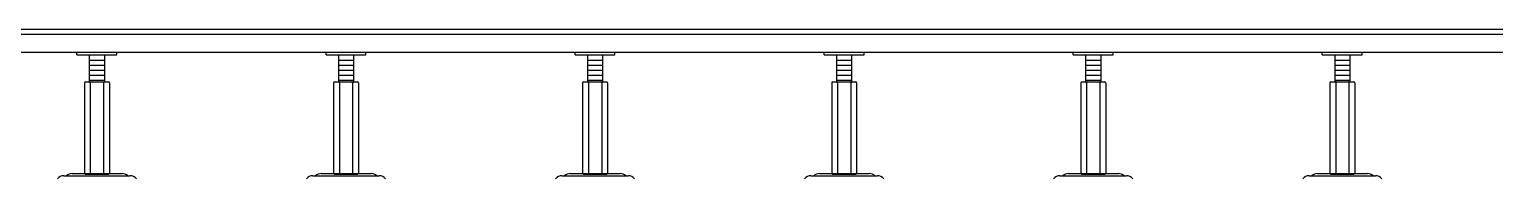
# Model space of a CAD drawing. Header units: millimetres. Extents: x 17311 to 801382, y -242618 to -104888.
# Drawn here: x 516145 to 517616, y -194279 to -194129 of the extents above; entities that cross this region are included whole.
import ezdxf

# ---------------------------------------------------------------- set-up
doc = ezdxf.new("R2010")
doc.units = ezdxf.units.MM
doc.header["$LTSCALE"] = 250
for name, color, linetype in [('A-ELE-4', 4, 'Continuous'), ('A-ELE-8', 8, 'Continuous'), ('GES', 7, 'Continuous')]:
    doc.layers.add(name, color=color, linetype=linetype)

# ---------------------------------------------------------------- blocks, each defined once
blk = doc.blocks.new('*U108')
at = {"layer": 'A-ELE-4'}
blk.add_line((-8.1, 0), (12441.9, 0), dxfattribs=at)
at = {"layer": 'A-ELE-8'}
for p, q in [((-8.1, -5), (12441.9, -5)), ((-8.1, -23), (12441.9, -23))]:
    blk.add_line(p, q, dxfattribs=at)
blk = doc.blocks.new('*U109')
at = {"layer": 'GES', "color": 8}
for p, q in [((39845, 2017, 0), (39845, 2019.5, 0)), ((39845, 2019.5, 0), (39885, 2019.5, 0)), ((39845, 2017, 0), (39885, 2017, 0)), ((39857.4, 2017, 0), (39857.4, 2007.2, 0)), ((39872.6, 2017, 0), (39872.6, 2007.2, 0)), ((39885, 2017, 0), (39885, 2019.5, 0)), ((40095, 2017, 0), (40095, 2019.5, 0)), ((40095, 2019.5, 0), (40135, 2019.5, 0)), ((40095, 2017, 0), (40135, 2017, 0)), ((40107.4, 2017, 0), (40107.4, 2007.2, 0)), ((40122.6, 2017, 0), (40122.6, 2007.2, 0)), ((40135, 2017, 0), (40135, 2019.5, 0)), ((40345, 2017, 0), (40345, 2019.5, 0)), ((40345, 2019.5, 0), (40385, 2019.5, 0)), ((40345, 2017, 0), (40385, 2017, 0)), ((40357.4, 2017, 0), (40357.4, 2007.2, 0)), ((40372.6, 2017, 0), (40372.6, 2007.2, 0)), ((40385, 2017, 0), (40385, 2019.5, 0)), ((40595, 2017, 0), (40595, 2019.5, 0)), ((40595, 2019.5, 0), (40635, 2019.5, 0)), ((40595, 2017, 0), (40635, 2017, 0)), ((40607.4, 2017, 0), (40607.4, 2007.2, 0)), ((40622.6, 2017, 0), (40622.6, 2007.2, 0)), ((40635, 2017, 0), (40635, 2019.5, 0)), ((40845, 2017, 0), (40845, 2019.5, 0)), ((40845, 2019.5, 0), (40885, 2019.5, 0)), ((40845, 2017, 0), (40885, 2017, 0)), ((40857.4, 2017, 0), (40857.4, 2007.2, 0)), ((40872.6, 2017, 0), (40872.6, 2007.2, 0)), ((40885, 2017, 0), (40885, 2019.5, 0)), ((41095, 2017, 0), (41095, 2019.5, 0)), ((41095, 2019.5, 0), (41135, 2019.5, 0)), ((41095, 2017, 0), (41135, 2017, 0)), ((41107.4, 2017, 0), (41107.4, 2007.2, 0)), ((41122.6, 2017, 0), (41122.6, 2007.2, 0)), ((41135, 2017, 0), (41135, 2019.5, 0)), ((39857.4, 2013.6, 0), (39857.4, 1989.7, 0)), ((39857.4, 2011.6, 0), (39872.6, 2011.6, 0)), ((39857.4, 2011.6, 0), (39872.6, 2011.6, 0)), ((39857.4, 2006.6, 0), (39872.6, 2006.6, 0)), ((39857.4, 2006.6, 0), (39872.6, 2006.6, 0)), ((39857.4, 2001.6, 0), (39872.6, 2001.6, 0)), ((39857.4, 2001.6, 0), (39872.6, 2001.6, 0)), ((39872.6, 2013.6, 0), (39872.6, 1989.7, 0)), ((40107.4, 2013.6, 0), (40107.4, 1989.7, 0)), ((40107.4, 2011.6, 0), (40122.6, 2011.6, 0)), ((40107.4, 2011.6, 0), (40122.6, 2011.6, 0)), ((40107.4, 2006.6, 0), (40122.6, 2006.6, 0)), ((40107.4, 2006.6, 0), (40122.6, 2006.6, 0)), ((40107.4, 2001.6, 0), (40122.6, 2001.6, 0)), ((40107.4, 2001.6, 0), (40122.6, 2001.6, 0)), ((40122.6, 2013.6, 0), (40122.6, 1989.7, 0)), ((40357.4, 2013.6, 0), (40357.4, 1989.7, 0)), ((40357.4, 2011.6, 0), (40372.6, 2011.6, 0)), ((40357.4, 2011.6, 0), (40372.6, 2011.6, 0)), ((40357.4, 2006.6, 0), (40372.6, 2006.6, 0)), ((40357.4, 2006.6, 0), (40372.6, 2006.6, 0)), ((40357.4, 2001.6, 0), (40372.6, 2001.6, 0)), ((40357.4, 2001.6, 0), (40372.6, 2001.6, 0)), ((40372.6, 2013.6, 0), (40372.6, 1989.7, 0)), ((40607.4, 2013.6, 0), (40607.4, 1989.7, 0)), ((40607.4, 2011.6, 0), (40622.6, 2011.6, 0)), ((40607.4, 2011.6, 0), (40622.6, 2011.6, 0)), ((40607.4, 2006.6, 0), (40622.6, 2006.6, 0)), ((40607.4, 2006.6, 0), (40622.6, 2006.6, 0)), ((40607.4, 2001.6, 0), (40622.6, 2001.6, 0)), ((40607.4, 2001.6, 0), (40622.6, 2001.6, 0)), ((40622.6, 2013.6, 0), (40622.6, 1989.7, 0)), ((40857.4, 2013.6, 0), (40857.4, 1989.7, 0)), ((40857.4, 2011.6, 0), (40872.6, 2011.6, 0)), ((40857.4, 2011.6, 0), (40872.6, 2011.6, 0)), ((40857.4, 2006.6, 0), (40872.6, 2006.6, 0)), ((40857.4, 2006.6, 0), (40872.6, 2006.6, 0)), ((40857.4, 2001.6, 0), (40872.6, 2001.6, 0)), ((40857.4, 2001.6, 0), (40872.6, 2001.6, 0)), ((40872.6, 2013.6, 0), (40872.6, 1989.7, 0)), ((41107.4, 2013.6, 0), (41107.4, 1989.7, 0)), ((41107.4, 2011.6, 0), (41122.6, 2011.6, 0)), ((41107.4, 2011.6, 0), (41122.6, 2011.6, 0)), ((41107.4, 2006.6, 0), (41122.6, 2006.6, 0)), ((41107.4, 2006.6, 0), (41122.6, 2006.6, 0)), ((41107.4, 2001.6, 0), (41122.6, 2001.6, 0)), ((41107.4, 2001.6, 0), (41122.6, 2001.6, 0)), ((41122.6, 2013.6, 0), (41122.6, 1989.7, 0)), ((39852.6, 1988.9, 0), (39852.6, 1898, 0)), ((39853.4, 1989.7, 0), (39857.6, 1989.7, 0)), ((39857.4, 1996.6, 0), (39872.6, 1996.6, 0)), ((39857.4, 1996.6, 0), (39872.6, 1996.6, 0)), ((39857.4, 1991.6, 0), (39872.6, 1991.6, 0)), ((39857.4, 1991.6, 0), (39872.6, 1991.6, 0)), ((39857.6, 1989.7, 0), (39872.6, 1989.7, 0)), ((39858.4, 1988.9, 0), (39858.4, 1898, 0)), ((39859.2, 1989.7, 0), (39870.9, 1989.7, 0)), ((39871.7, 1988.9, 0), (39871.7, 1898, 0)), ((39872.6, 1989.7, 0), (39876.7, 1989.7, 0)), ((39877.6, 1988.9, 0), (39877.6, 1898, 0)), ((40102.6, 1988.9, 0), (40102.6, 1898, 0)), ((40103.4, 1989.7, 0), (40107.6, 1989.7, 0)), ((40107.4, 1996.6, 0), (40122.6, 1996.6, 0)), ((40107.4, 1996.6, 0), (40122.6, 1996.6, 0)), ((40107.4, 1991.6, 0), (40122.6, 1991.6, 0)), ((40107.4, 1991.6, 0), (40122.6, 1991.6, 0)), ((40107.6, 1989.7, 0), (40122.6, 1989.7, 0)), ((40108.4, 1988.9, 0), (40108.4, 1898, 0)), ((40109.2, 1989.7, 0), (40120.9, 1989.7, 0)), ((40121.7, 1988.9, 0), (40121.7, 1898, 0)), ((40122.6, 1989.7, 0), (40126.7, 1989.7, 0)), ((40127.6, 1988.9, 0), (40127.6, 1898, 0)), ((40352.6, 1988.9, 0), (40352.6, 1898, 0)), ((40353.4, 1989.7, 0), (40357.6, 1989.7, 0)), ((40357.4, 1996.6, 0), (40372.6, 1996.6, 0)), ((40357.4, 1996.6, 0), (40372.6, 1996.6, 0)), ((40357.4, 1991.6, 0), (40372.6, 1991.6, 0)), ((40357.4, 1991.6, 0), (40372.6, 1991.6, 0)), ((40357.6, 1989.7, 0), (40372.6, 1989.7, 0)), ((40358.4, 1988.9, 0), (40358.4, 1898, 0)), ((40359.2, 1989.7, 0), (40370.9, 1989.7, 0)), ((40371.7, 1988.9, 0), (40371.7, 1898, 0)), ((40372.6, 1989.7, 0), (40376.7, 1989.7, 0)), ((40377.6, 1988.9, 0), (40377.6, 1898, 0)), ((40602.6, 1988.9, 0), (40602.6, 1898, 0)), ((40603.4, 1989.7, 0), (40607.6, 1989.7, 0)), ((40607.4, 1996.6, 0), (40622.6, 1996.6, 0)), ((40607.4, 1996.6, 0), (40622.6, 1996.6, 0)), ((40607.4, 1991.6, 0), (40622.6, 1991.6, 0)), ((40607.4, 1991.6, 0), (40622.6, 1991.6, 0)), ((40607.6, 1989.7, 0), (40622.6, 1989.7, 0)), ((40608.4, 1988.9, 0), (40608.4, 1898, 0)), ((40609.2, 1989.7, 0), (40620.9, 1989.7, 0)), ((40621.7, 1988.9, 0), (40621.7, 1898, 0)), ((40622.6, 1989.7, 0), (40626.7, 1989.7, 0)), ((40627.6, 1988.9, 0), (40627.6, 1898, 0)), ((40852.6, 1988.9, 0), (40852.6, 1898, 0)), ((40853.4, 1989.7, 0), (40857.6, 1989.7, 0)), ((40857.4, 1996.6, 0), (40872.6, 1996.6, 0)), ((40857.4, 1996.6, 0), (40872.6, 1996.6, 0)), ((40857.4, 1991.6, 0), (40872.6, 1991.6, 0)), ((40857.4, 1991.6, 0), (40872.6, 1991.6, 0)), ((40857.6, 1989.7, 0), (40872.6, 1989.7, 0)), ((40858.4, 1988.9, 0), (40858.4, 1898, 0)), ((40859.2, 1989.7, 0), (40870.9, 1989.7, 0)), ((40871.7, 1988.9, 0), (40871.7, 1898, 0)), ((40872.6, 1989.7, 0), (40876.7, 1989.7, 0)), ((40877.6, 1988.9, 0), (40877.6, 1898, 0)), ((41102.6, 1988.9, 0), (41102.6, 1898, 0)), ((41103.4, 1989.7, 0), (41107.6, 1989.7, 0)), ((41107.4, 1996.6, 0), (41122.6, 1996.6, 0)), ((41107.4, 1996.6, 0), (41122.6, 1996.6, 0)), ((41107.4, 1991.6, 0), (41122.6, 1991.6, 0)), ((41107.4, 1991.6, 0), (41122.6, 1991.6, 0)), ((41107.6, 1989.7, 0), (41122.6, 1989.7, 0)), ((41108.4, 1988.9, 0), (41108.4, 1898, 0)), ((41109.2, 1989.7, 0), (41120.9, 1989.7, 0)), ((41121.7, 1988.9, 0), (41121.7, 1898, 0)), ((41122.6, 1989.7, 0), (41126.7, 1989.7, 0)), ((41127.6, 1988.9, 0), (41127.6, 1898, 0)), ((39840.2, 1897.7), (39890.3, 1897.7)), ((39856.7, 1897.2, 0), (39856.7, 1897.7)), ((39873.4, 1897.2, 0), (39873.4, 1897.7)), ((40090.2, 1897.7), (40140.3, 1897.7)), ((40106.7, 1897.2, 0), (40106.7, 1897.7)), ((40123.4, 1897.2, 0), (40123.4, 1897.7)), ((40340.2, 1897.7), (40390.3, 1897.7)), ((40356.7, 1897.2, 0), (40356.7, 1897.7)), ((40373.4, 1897.2, 0), (40373.4, 1897.7)), ((40590.2, 1897.7), (40640.3, 1897.7)), ((40606.7, 1897.2, 0), (40606.7, 1897.7)), ((40623.4, 1897.2, 0), (40623.4, 1897.7)), ((40840.2, 1897.7), (40890.3, 1897.7)), ((40856.7, 1897.2, 0), (40856.7, 1897.7)), ((40873.4, 1897.2, 0), (40873.4, 1897.7)), ((41090.2, 1897.7), (41140.3, 1897.7)), ((41106.7, 1897.2, 0), (41106.7, 1897.7)), ((41123.4, 1897.2, 0), (41123.4, 1897.7)), ((39831.7, 1895.4), (39898.4, 1895.4)), ((39853.4, 1897.2, 0), (39857.6, 1897.2, 0)), ((39857.6, 1897.2, 0), (39872.6, 1897.2, 0)), ((39872.6, 1897.2, 0), (39876.7, 1897.2, 0)), ((40081.7, 1895.4), (40148.4, 1895.4)), ((40103.4, 1897.2, 0), (40107.6, 1897.2, 0)), ((40107.6, 1897.2, 0), (40122.6, 1897.2, 0)), ((40122.6, 1897.2, 0), (40126.7, 1897.2, 0)), ((40331.7, 1895.4), (40398.4, 1895.4)), ((40353.4, 1897.2, 0), (40357.6, 1897.2, 0)), ((40357.6, 1897.2, 0), (40372.6, 1897.2, 0)), ((40372.6, 1897.2, 0), (40376.7, 1897.2, 0)), ((40581.7, 1895.4), (40648.4, 1895.4)), ((40603.4, 1897.2, 0), (40607.6, 1897.2, 0)), ((40607.6, 1897.2, 0), (40622.6, 1897.2, 0)), ((40622.6, 1897.2, 0), (40626.7, 1897.2, 0)), ((40831.7, 1895.4), (40898.4, 1895.4)), ((40853.4, 1897.2, 0), (40857.6, 1897.2, 0)), ((40857.6, 1897.2, 0), (40872.6, 1897.2, 0)), ((40872.6, 1897.2, 0), (40876.7, 1897.2, 0)), ((41081.7, 1895.4), (41148.4, 1895.4)), ((41103.4, 1897.2, 0), (41107.6, 1897.2, 0)), ((41107.6, 1897.2, 0), (41122.6, 1897.2, 0)), ((41122.6, 1897.2, 0), (41126.7, 1897.2, 0))]:
    blk.add_line(p, q, dxfattribs=at)
for centre, radius, start, end in [((39853.4, 1988.9, 0), 0.833, 90, 180), ((39857.6, 1988.9, 0), 0.833, 0, 90), ((39859.2, 1988.9, 0), 0.833, 90, 180), ((39870.9, 1988.9, 0), 0.833, 0, 90), ((39872.6, 1988.9, 0), 0.833, 90, 180), ((39876.7, 1988.9, 0), 0.833, 0, 90), ((40103.4, 1988.9, 0), 0.833, 90, 180), ((40107.6, 1988.9, 0), 0.833, 0, 90), ((40109.2, 1988.9, 0), 0.833, 90, 180), ((40120.9, 1988.9, 0), 0.833, 0, 90), ((40122.6, 1988.9, 0), 0.833, 90, 180), ((40126.7, 1988.9, 0), 0.833, 0, 90), ((40353.4, 1988.9, 0), 0.833, 90, 180), ((40357.6, 1988.9, 0), 0.833, 0, 90), ((40359.2, 1988.9, 0), 0.833, 90, 180), ((40370.9, 1988.9, 0), 0.833, 0, 90), ((40372.6, 1988.9, 0), 0.833, 90, 180), ((40376.7, 1988.9, 0), 0.833, 0, 90), ((40603.4, 1988.9, 0), 0.833, 90, 180), ((40607.6, 1988.9, 0), 0.833, 0, 90), ((40609.2, 1988.9, 0), 0.833, 90, 180), ((40620.9, 1988.9, 0), 0.833, 0, 90), ((40622.6, 1988.9, 0), 0.833, 90, 180), ((40626.7, 1988.9, 0), 0.833, 0, 90), ((40853.4, 1988.9, 0), 0.833, 90, 180), ((40857.6, 1988.9, 0), 0.833, 0, 90), ((40859.2, 1988.9, 0), 0.833, 90, 180), ((40870.9, 1988.9, 0), 0.833, 0, 90), ((40872.6, 1988.9, 0), 0.833, 90, 180), ((40876.7, 1988.9, 0), 0.833, 0, 90), ((41103.4, 1988.9, 0), 0.833, 90, 180), ((41107.6, 1988.9, 0), 0.833, 0, 90), ((41109.2, 1988.9, 0), 0.833, 90, 180), ((41120.9, 1988.9, 0), 0.833, 0, 90), ((41122.6, 1988.9, 0), 0.833, 90, 180), ((41126.7, 1988.9, 0), 0.833, 0, 90), ((39840.2, 1889.3), 8.33, 90, 132.9054), ((39853.4, 1898, 0), 0.833, 180, 270), ((39857.6, 1898, 0), 0.833, 270, 0), ((39859.2, 1898, 0), 0.833, 180, 270), ((39872.6, 1898, 0), 0.833, 180, 270), ((39876.7, 1898, 0), 0.833, 270, 0), ((39890.3, 1889.3), 8.33, 47.0946, 90), ((40090.2, 1889.3), 8.33, 90, 132.9054), ((40103.4, 1898, 0), 0.833, 180, 270), ((40107.6, 1898, 0), 0.833, 270, 0), ((40109.2, 1898, 0), 0.833, 180, 270), ((40122.6, 1898, 0), 0.833, 180, 270), ((40126.7, 1898, 0), 0.833, 270, 0), ((40140.3, 1889.3), 8.33, 47.0946, 90), ((40340.2, 1889.3), 8.33, 90, 132.9054), ((40353.4, 1898, 0), 0.833, 180, 270), ((40357.6, 1898, 0), 0.833, 270, 0), ((40359.2, 1898, 0), 0.833, 180, 270), ((40372.6, 1898, 0), 0.833, 180, 270), ((40376.7, 1898, 0), 0.833, 270, 0), ((40390.3, 1889.3), 8.33, 47.0946, 90), ((40590.2, 1889.3), 8.33, 90, 132.9054), ((40603.4, 1898, 0), 0.833, 180, 270), ((40607.6, 1898, 0), 0.833, 270, 0), ((40609.2, 1898, 0), 0.833, 180, 270), ((40622.6, 1898, 0), 0.833, 180, 270), ((40626.7, 1898, 0), 0.833, 270, 0), ((40640.3, 1889.3), 8.33, 47.0946, 90), ((40840.2, 1889.3), 8.33, 90, 132.9054), ((40853.4, 1898, 0), 0.833, 180, 270), ((40857.6, 1898, 0), 0.833, 270, 0), ((40859.2, 1898, 0), 0.833, 180, 270), ((40872.6, 1898, 0), 0.833, 180, 270), ((40876.7, 1898, 0), 0.833, 270, 0), ((40890.3, 1889.3), 8.33, 47.0946, 90), ((41090.2, 1889.3), 8.33, 90, 132.9054), ((41103.4, 1898, 0), 0.833, 180, 270), ((41107.6, 1898, 0), 0.833, 270, 0), ((41109.2, 1898, 0), 0.833, 180, 270), ((41122.6, 1898, 0), 0.833, 180, 270), ((41126.7, 1898, 0), 0.833, 270, 0), ((41140.3, 1889.3), 8.33, 47.0946, 90), ((39831.7, 1887.1), 8.33, 90, 139.756), ((39898.4, 1887.1), 8.33, 40.244, 90), ((40081.7, 1887.1), 8.33, 90, 139.756), ((40148.4, 1887.1), 8.33, 40.244, 90), ((40331.7, 1887.1), 8.33, 90, 139.756), ((40398.4, 1887.1), 8.33, 40.244, 90), ((40581.7, 1887.1), 8.33, 90, 139.756), ((40648.4, 1887.1), 8.33, 40.244, 90), ((40831.7, 1887.1), 8.33, 90, 139.756), ((40898.4, 1887.1), 8.33, 40.244, 90), ((41081.7, 1887.1), 8.33, 90, 139.756), ((41148.4, 1887.1), 8.33, 40.244, 90)]:
    blk.add_arc(centre, radius, start, end, dxfattribs=at)

msp = doc.modelspace()

# ---------------------------------------------------------------- block references
at = {"layer": 'GES'}
msp.add_blockref('*U108', (515318.7, -194129.5), dxfattribs=at)
at = {"layer": 'GES', "color": 2, "linetype": 'Continuous'}
msp.add_blockref('*U109', (476348.2, -196172), dxfattribs=at)

doc.saveas('drawing.dxf')
